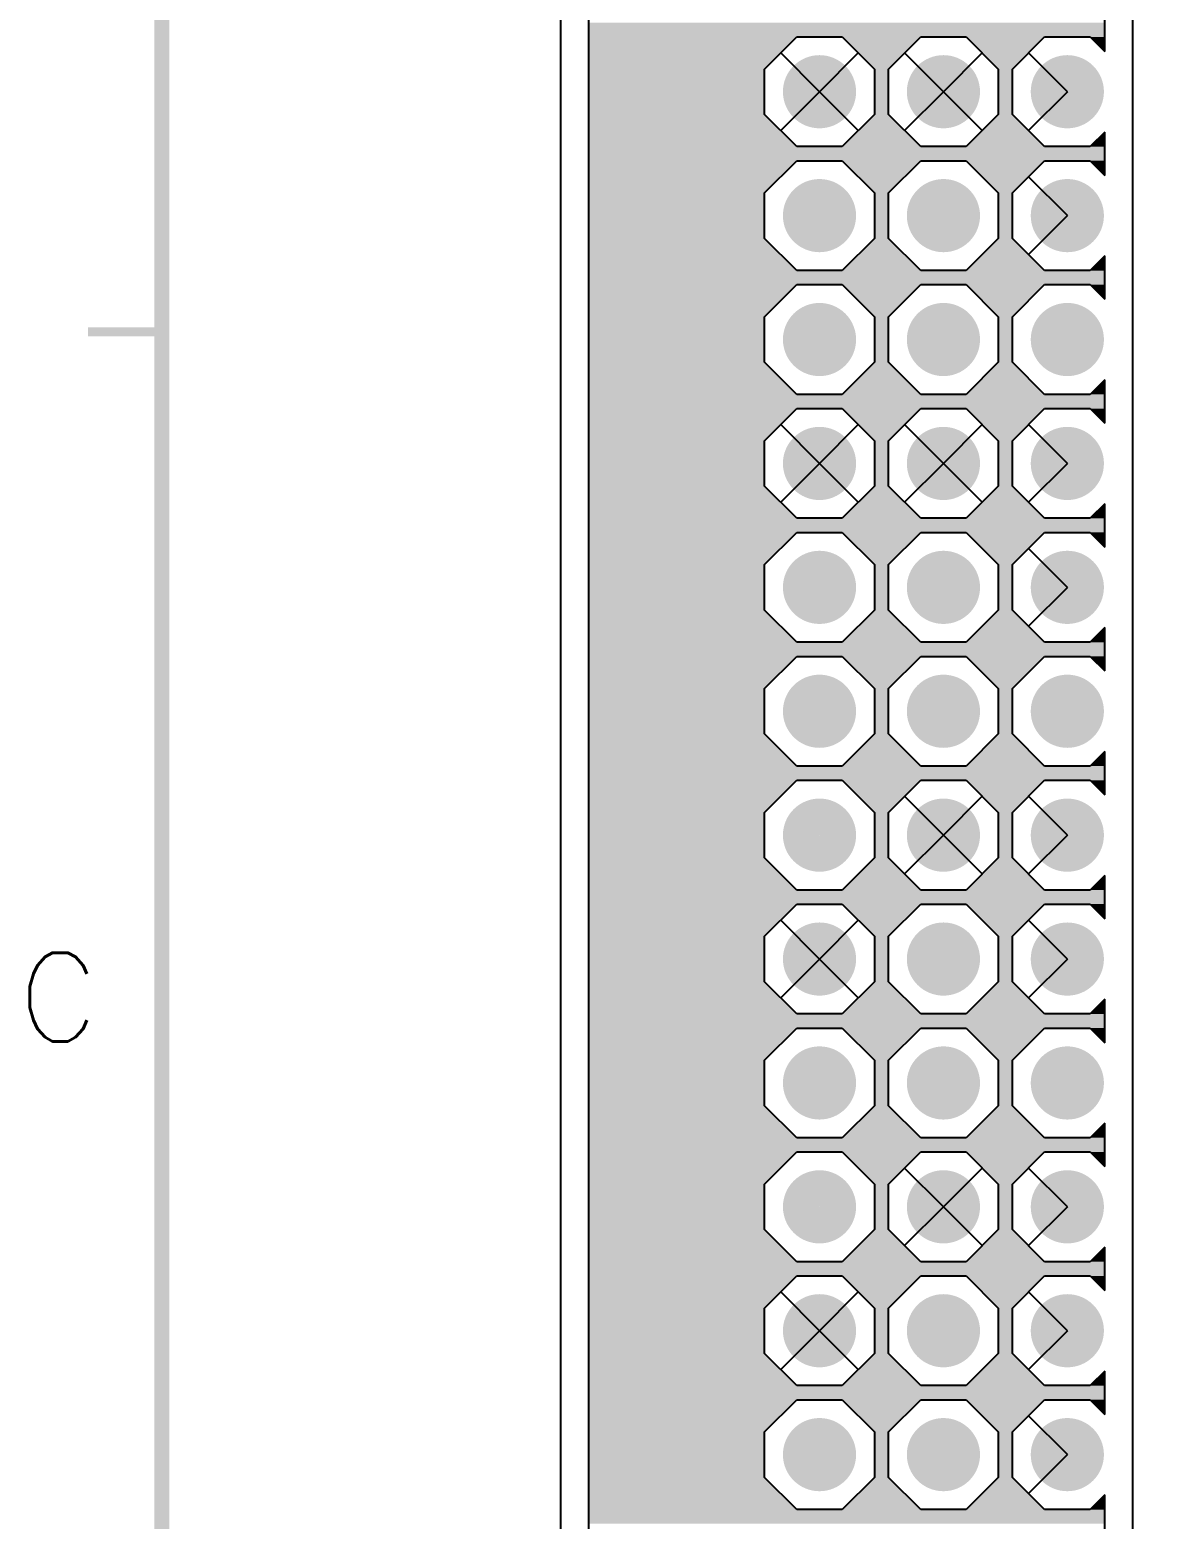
# Model space of a CAD drawing. Extents: x 295 to 953, y 10 to 290.
# Drawn here: x 487.5 to 525.3, y 154.8 to 205.2 of the extents above; entities that cross this region are included whole.
import ezdxf
from ezdxf.enums import TextEntityAlignment as Align

# ---------------------------------------------------------------- set-up
doc = ezdxf.new("R2010")
doc.units = 0
doc.header["$LTSCALE"] = 5
doc.header["$MEASUREMENT"] = 0
doc.layers.get('0').update_dxf_attribs({"linetype": 'CONTINUOUS', "lineweight": 25})
for name, color, linetype in [('L4-BOTTOM_GBR', 6, 'CONTINUOUS'), ('문자', 4, 'CONTINUOUS'), ('테두리', 3, 'CONTINUOUS')]:
    doc.layers.add(name, color=color, linetype=linetype)
doc.styles.get("Standard").update_dxf_attribs({"font": 'simplex.shx'})

# ---------------------------------------------------------------- blocks, each defined once
blk = doc.blocks.new('C')
at = {"layer": '테두리'}
for points, const_width in [([(15, 285), (15, 15), (405, 15), (405, 285), (15, 285)], 0.5), ([(12.5, 195), (15, 195)], 0.3)]:
    blk.add_lwpolyline(points, dxfattribs=dict(at, const_width=const_width))
at = {"layer": '문자'}
blk.add_text('C', height=3, dxfattribs=at).set_placement((11.5, 172.5), align=Align.MIDDLE)

msp = doc.modelspace()

# ---------------------------------------------------------------- linework, layer by layer
at = {"color": 7, "const_width": 1.238}
for points in [[(514.841, 203.124, -1), (513.604, 203.124, -1)], [(519.032, 203.124, -1), (517.795, 203.124, -1)], [(523.223, 203.124, -1), (521.986, 203.124, -1)], [(514.841, 198.933, -1), (513.604, 198.933, -1)], [(519.032, 198.933, -1), (517.795, 198.933, -1)], [(523.223, 198.933, -1), (521.986, 198.933, -1)], [(514.841, 194.742, -1), (513.604, 194.742, -1)], [(519.032, 194.742, -1), (517.795, 194.742, -1)], [(523.223, 194.742, -1), (521.986, 194.742, -1)], [(514.841, 190.55, -1), (513.604, 190.55, -1)], [(519.032, 190.55, -1), (517.795, 190.55, -1)], [(523.223, 190.55, -1), (521.986, 190.55, -1)], [(514.841, 186.359, -1), (513.604, 186.359, -1)], [(519.032, 186.359, -1), (517.795, 186.359, -1)], [(523.223, 186.359, -1), (521.986, 186.359, -1)], [(514.841, 182.168, -1), (513.604, 182.168, -1)], [(519.032, 182.168, -1), (517.795, 182.168, -1)], [(523.223, 182.168, -1), (521.986, 182.168, -1)], [(514.841, 177.977, -1), (513.604, 177.977, -1)], [(519.032, 177.977, -1), (517.795, 177.977, -1)], [(523.223, 177.977, -1), (521.986, 177.977, -1)], [(514.841, 173.786, -1), (513.604, 173.786, -1)], [(519.032, 173.786, -1), (517.795, 173.786, -1)], [(523.223, 173.786, -1), (521.986, 173.786, -1)], [(514.841, 169.595, -1), (513.604, 169.595, -1)], [(519.032, 169.595, -1), (517.795, 169.595, -1)], [(523.223, 169.595, -1), (521.986, 169.595, -1)], [(514.841, 165.405, -1), (513.604, 165.405, -1)], [(519.032, 165.405, -1), (517.795, 165.405, -1)], [(523.223, 165.405, -1), (521.986, 165.405, -1)], [(514.841, 161.214, -1), (513.604, 161.214, -1)], [(519.032, 161.214, -1), (517.795, 161.214, -1)], [(523.223, 161.214, -1), (521.986, 161.214, -1)], [(514.841, 157.023, -1), (513.604, 157.023, -1)], [(519.032, 157.023, -1), (517.795, 157.023, -1)], [(523.223, 157.023, -1), (521.986, 157.023, -1)]]:
    msp.add_lwpolyline(points, format="xyb", close=True, dxfattribs=at)
at = {"layer": 'L4-BOTTOM_GBR', "color": 7}
for p, q in [((505.478, 88.3), (505.478, 246.7)), ((505.478, 88.3), (505.478, 246.7)), ((506.426, 100.726), (506.426, 234.274)), ((524.816, 152.832), (524.816, 229.589)), ((523.867, 204.486), (523.867, 205.952)), ((512.366, 203.892), (513.454, 204.98)), ((513.454, 204.98), (514.991, 204.98)), ((514.991, 204.98), (516.079, 203.892)), ((516.557, 203.892), (517.645, 204.98)), ((517.645, 204.98), (519.182, 204.98)), ((519.182, 204.98), (520.27, 203.892)), ((520.748, 203.892), (521.836, 204.98)), ((521.836, 204.98), (523.373, 204.98)), ((523.373, 204.98), (523.867, 204.486)), ((514.223, 203.124), (512.909, 204.437)), ((514.223, 203.124), (515.534, 204.437)), ((518.414, 203.124), (517.1, 204.437)), ((518.414, 203.124), (519.725, 204.437)), ((522.605, 203.124), (521.291, 204.437)), ((512.366, 202.355), (512.366, 203.892)), ((516.079, 203.892), (516.079, 202.355)), ((516.557, 202.355), (516.557, 203.892)), ((520.27, 203.892), (520.27, 202.355)), ((520.748, 202.355), (520.748, 203.892)), ((514.223, 203.124), (512.909, 201.812)), ((514.223, 203.124), (515.534, 201.812)), ((518.414, 203.124), (517.1, 201.812)), ((518.414, 203.124), (519.725, 201.812)), ((522.605, 203.124), (521.291, 201.812)), ((513.454, 201.267), (512.366, 202.355)), ((516.079, 202.355), (514.991, 201.267)), ((517.645, 201.267), (516.557, 202.355)), ((520.27, 202.355), (519.182, 201.267)), ((521.836, 201.267), (520.748, 202.355)), ((523.867, 201.761), (523.373, 201.267)), ((523.867, 200.295), (523.867, 201.761)), ((514.991, 201.267), (513.454, 201.267)), ((519.182, 201.267), (517.645, 201.267)), ((523.373, 201.267), (521.836, 201.267)), ((512.366, 199.701), (513.454, 200.789)), ((513.454, 200.789), (514.991, 200.789)), ((514.991, 200.789), (516.079, 199.701)), ((516.557, 199.701), (517.645, 200.789)), ((517.645, 200.789), (519.182, 200.789)), ((519.182, 200.789), (520.27, 199.701)), ((520.748, 199.701), (521.836, 200.789)), ((521.836, 200.789), (523.373, 200.789)), ((523.373, 200.789), (523.867, 200.295)), ((522.605, 198.933), (521.291, 200.246)), ((512.366, 198.164), (512.366, 199.701)), ((516.079, 199.701), (516.079, 198.164)), ((516.557, 198.164), (516.557, 199.701)), ((520.27, 199.701), (520.27, 198.164)), ((520.748, 198.164), (520.748, 199.701)), ((522.605, 198.933), (521.291, 197.621)), ((513.454, 197.076), (512.366, 198.164)), ((516.079, 198.164), (514.991, 197.076)), ((517.645, 197.076), (516.557, 198.164)), ((520.27, 198.164), (519.182, 197.076)), ((521.836, 197.076), (520.748, 198.164)), ((523.867, 197.57), (523.373, 197.076)), ((523.867, 196.104), (523.867, 197.57)), ((514.991, 197.076), (513.454, 197.076)), ((519.182, 197.076), (517.645, 197.076)), ((523.373, 197.076), (521.836, 197.076)), ((512.366, 195.51), (513.454, 196.598)), ((513.454, 196.598), (514.991, 196.598)), ((514.991, 196.598), (516.079, 195.51)), ((516.557, 195.51), (517.645, 196.598)), ((517.645, 196.598), (519.182, 196.598)), ((519.182, 196.598), (520.27, 195.51)), ((520.748, 195.51), (521.836, 196.598)), ((521.836, 196.598), (523.373, 196.598)), ((523.373, 196.598), (523.867, 196.104)), ((512.366, 193.973), (512.366, 195.51)), ((516.079, 195.51), (516.079, 193.973)), ((516.557, 193.973), (516.557, 195.51)), ((520.27, 195.51), (520.27, 193.973)), ((520.748, 193.973), (520.748, 195.51)), ((513.454, 192.885), (512.366, 193.973)), ((516.079, 193.973), (514.991, 192.885)), ((517.645, 192.885), (516.557, 193.973)), ((520.27, 193.973), (519.182, 192.885)), ((521.836, 192.885), (520.748, 193.973)), ((523.867, 193.379), (523.373, 192.885)), ((523.867, 191.913), (523.867, 193.379)), ((514.991, 192.885), (513.454, 192.885)), ((519.182, 192.885), (517.645, 192.885)), ((523.373, 192.885), (521.836, 192.885)), ((512.366, 191.319), (513.454, 192.407)), ((513.454, 192.407), (514.991, 192.407)), ((514.991, 192.407), (516.079, 191.319)), ((516.557, 191.319), (517.645, 192.407)), ((517.645, 192.407), (519.182, 192.407)), ((519.182, 192.407), (520.27, 191.319)), ((520.748, 191.319), (521.836, 192.407)), ((521.836, 192.407), (523.373, 192.407)), ((523.373, 192.407), (523.867, 191.913)), ((514.223, 190.55), (512.909, 191.864)), ((514.223, 190.55), (515.534, 191.864)), ((518.414, 190.55), (517.1, 191.864)), ((518.414, 190.55), (519.725, 191.864)), ((522.605, 190.55), (521.291, 191.864)), ((512.366, 189.782), (512.366, 191.319)), ((516.079, 191.319), (516.079, 189.782)), ((516.557, 189.782), (516.557, 191.319)), ((520.27, 191.319), (520.27, 189.782)), ((520.748, 189.782), (520.748, 191.319)), ((514.223, 190.55), (512.909, 189.239)), ((514.223, 190.55), (515.534, 189.239)), ((518.414, 190.55), (517.1, 189.239)), ((518.414, 190.55), (519.725, 189.239)), ((522.605, 190.55), (521.291, 189.239)), ((513.454, 188.694), (512.366, 189.782)), ((516.079, 189.782), (514.991, 188.694)), ((517.645, 188.694), (516.557, 189.782)), ((520.27, 189.782), (519.182, 188.694)), ((521.836, 188.694), (520.748, 189.782)), ((523.867, 189.188), (523.373, 188.694)), ((523.867, 187.722), (523.867, 189.188)), ((514.991, 188.694), (513.454, 188.694)), ((519.182, 188.694), (517.645, 188.694)), ((523.373, 188.694), (521.836, 188.694)), ((512.366, 187.128), (513.454, 188.216)), ((513.454, 188.216), (514.991, 188.216)), ((514.991, 188.216), (516.079, 187.128)), ((516.557, 187.128), (517.645, 188.216)), ((517.645, 188.216), (519.182, 188.216)), ((519.182, 188.216), (520.27, 187.128)), ((520.748, 187.128), (521.836, 188.216)), ((521.836, 188.216), (523.373, 188.216)), ((523.373, 188.216), (523.867, 187.722)), ((522.605, 186.359), (521.291, 187.673)), ((512.366, 185.591), (512.366, 187.128)), ((516.079, 187.128), (516.079, 185.591)), ((516.557, 185.591), (516.557, 187.128)), ((520.27, 187.128), (520.27, 185.591)), ((520.748, 185.591), (520.748, 187.128)), ((522.605, 186.359), (521.291, 185.048)), ((513.454, 184.503), (512.366, 185.591)), ((516.079, 185.591), (514.991, 184.503)), ((517.645, 184.503), (516.557, 185.591)), ((520.27, 185.591), (519.182, 184.503)), ((521.836, 184.503), (520.748, 185.591)), ((523.867, 184.997), (523.373, 184.503)), ((523.867, 183.531), (523.867, 184.997)), ((514.991, 184.503), (513.454, 184.503)), ((519.182, 184.503), (517.645, 184.503)), ((523.373, 184.503), (521.836, 184.503)), ((512.366, 182.937), (513.454, 184.025)), ((513.454, 184.025), (514.991, 184.025)), ((514.991, 184.025), (516.079, 182.937)), ((516.557, 182.937), (517.645, 184.025)), ((517.645, 184.025), (519.182, 184.025)), ((519.182, 184.025), (520.27, 182.937)), ((520.748, 182.937), (521.836, 184.025)), ((521.836, 184.025), (523.373, 184.025)), ((523.373, 184.025), (523.867, 183.531)), ((512.366, 181.4), (512.366, 182.937)), ((516.079, 182.937), (516.079, 181.4)), ((516.557, 181.4), (516.557, 182.937)), ((520.27, 182.937), (520.27, 181.4)), ((520.748, 181.4), (520.748, 182.937)), ((513.454, 180.312), (512.366, 181.4)), ((516.079, 181.4), (514.991, 180.312)), ((517.645, 180.312), (516.557, 181.4)), ((520.27, 181.4), (519.182, 180.312)), ((521.836, 180.312), (520.748, 181.4)), ((523.867, 180.806), (523.373, 180.312)), ((523.867, 179.34), (523.867, 180.806)), ((514.991, 180.312), (513.454, 180.312)), ((519.182, 180.312), (517.645, 180.312)), ((523.373, 180.312), (521.836, 180.312)), ((512.366, 178.746), (513.454, 179.834)), ((513.454, 179.834), (514.991, 179.834)), ((514.991, 179.834), (516.079, 178.746)), ((516.557, 178.746), (517.645, 179.834)), ((517.645, 179.834), (519.182, 179.834)), ((519.182, 179.834), (520.27, 178.746)), ((520.748, 178.746), (521.836, 179.834)), ((521.836, 179.834), (523.373, 179.834)), ((523.373, 179.834), (523.867, 179.34)), ((518.414, 177.977), (517.1, 179.291)), ((518.414, 177.977), (519.725, 179.291)), ((522.605, 177.977), (521.291, 179.291)), ((512.366, 177.209), (512.366, 178.746)), ((516.079, 178.746), (516.079, 177.209)), ((516.557, 177.209), (516.557, 178.746)), ((520.27, 178.746), (520.27, 177.209)), ((520.748, 177.209), (520.748, 178.746)), ((518.414, 177.977), (517.1, 176.666)), ((518.414, 177.977), (519.725, 176.666)), ((522.605, 177.977), (521.291, 176.666)), ((513.454, 176.121), (512.366, 177.209)), ((516.079, 177.209), (514.991, 176.121)), ((517.645, 176.121), (516.557, 177.209)), ((520.27, 177.209), (519.182, 176.121)), ((521.836, 176.121), (520.748, 177.209)), ((523.867, 176.615), (523.373, 176.121)), ((523.867, 175.149), (523.867, 176.615)), ((514.991, 176.121), (513.454, 176.121)), ((519.182, 176.121), (517.645, 176.121)), ((523.373, 176.121), (521.836, 176.121)), ((512.366, 174.555), (513.454, 175.643)), ((513.454, 175.643), (514.991, 175.643)), ((514.991, 175.643), (516.079, 174.555)), ((516.557, 174.555), (517.645, 175.643)), ((517.645, 175.643), (519.182, 175.643)), ((519.182, 175.643), (520.27, 174.555)), ((520.748, 174.555), (521.836, 175.643)), ((521.836, 175.643), (523.373, 175.643)), ((523.373, 175.643), (523.867, 175.149)), ((514.223, 173.786), (512.909, 175.1)), ((514.223, 173.786), (515.534, 175.1)), ((522.605, 173.786), (521.291, 175.1)), ((512.366, 173.018), (512.366, 174.555)), ((516.079, 174.555), (516.079, 173.018)), ((516.557, 173.018), (516.557, 174.555)), ((520.27, 174.555), (520.27, 173.018)), ((520.748, 173.018), (520.748, 174.555)), ((514.223, 173.786), (512.909, 172.475)), ((514.223, 173.786), (515.534, 172.475)), ((522.605, 173.786), (521.291, 172.475)), ((513.454, 171.93), (512.366, 173.018)), ((516.079, 173.018), (514.991, 171.93)), ((517.645, 171.93), (516.557, 173.018)), ((520.27, 173.018), (519.182, 171.93)), ((521.836, 171.93), (520.748, 173.018)), ((523.867, 172.424), (523.373, 171.93)), ((523.867, 170.958), (523.867, 172.424)), ((514.991, 171.93), (513.454, 171.93)), ((519.182, 171.93), (517.645, 171.93)), ((523.373, 171.93), (521.836, 171.93)), ((512.366, 170.364), (513.454, 171.452)), ((513.454, 171.452), (514.991, 171.452)), ((514.991, 171.452), (516.079, 170.364)), ((516.557, 170.364), (517.645, 171.452)), ((517.645, 171.452), (519.182, 171.452)), ((519.182, 171.452), (520.27, 170.364)), ((520.748, 170.364), (521.836, 171.452)), ((521.836, 171.452), (523.373, 171.452)), ((523.373, 171.452), (523.867, 170.958)), ((512.366, 168.827), (512.366, 170.364)), ((516.079, 170.364), (516.079, 168.827)), ((516.557, 168.827), (516.557, 170.364)), ((520.27, 170.364), (520.27, 168.827)), ((520.748, 168.827), (520.748, 170.364)), ((513.454, 167.739), (512.366, 168.827)), ((516.079, 168.827), (514.991, 167.739)), ((517.645, 167.739), (516.557, 168.827)), ((520.27, 168.827), (519.182, 167.739)), ((521.836, 167.739), (520.748, 168.827)), ((523.867, 168.233), (523.373, 167.739)), ((523.867, 166.767), (523.867, 168.233)), ((514.991, 167.739), (513.454, 167.739)), ((519.182, 167.739), (517.645, 167.739)), ((523.373, 167.739), (521.836, 167.739)), ((512.366, 166.173), (513.454, 167.261)), ((513.454, 167.261), (514.991, 167.261)), ((514.991, 167.261), (516.079, 166.173)), ((516.557, 166.173), (517.645, 167.261)), ((517.645, 167.261), (519.182, 167.261)), ((519.182, 167.261), (520.27, 166.173)), ((520.748, 166.173), (521.836, 167.261)), ((521.836, 167.261), (523.373, 167.261)), ((523.373, 167.261), (523.867, 166.767)), ((518.414, 165.405), (517.1, 166.718)), ((518.414, 165.405), (519.725, 166.718)), ((522.605, 165.405), (521.291, 166.718)), ((512.366, 164.636), (512.366, 166.173)), ((516.079, 166.173), (516.079, 164.636)), ((516.557, 164.636), (516.557, 166.173)), ((520.27, 166.173), (520.27, 164.636)), ((520.748, 164.636), (520.748, 166.173)), ((518.414, 165.405), (517.1, 164.093)), ((518.414, 165.405), (519.725, 164.093)), ((522.605, 165.405), (521.291, 164.093)), ((513.454, 163.548), (512.366, 164.636)), ((516.079, 164.636), (514.991, 163.548)), ((517.645, 163.548), (516.557, 164.636)), ((520.27, 164.636), (519.182, 163.548)), ((521.836, 163.548), (520.748, 164.636)), ((523.867, 164.042), (523.373, 163.548)), ((523.867, 162.576), (523.867, 164.042)), ((514.991, 163.548), (513.454, 163.548)), ((519.182, 163.548), (517.645, 163.548)), ((523.373, 163.548), (521.836, 163.548)), ((512.366, 161.982), (513.454, 163.07)), ((513.454, 163.07), (514.991, 163.07)), ((514.991, 163.07), (516.079, 161.982)), ((516.557, 161.982), (517.645, 163.07)), ((517.645, 163.07), (519.182, 163.07)), ((519.182, 163.07), (520.27, 161.982)), ((520.748, 161.982), (521.836, 163.07)), ((521.836, 163.07), (523.373, 163.07)), ((523.373, 163.07), (523.867, 162.576)), ((514.223, 161.214), (512.909, 162.527)), ((514.223, 161.214), (515.534, 162.527)), ((522.605, 161.214), (521.291, 162.527)), ((512.366, 160.445), (512.366, 161.982)), ((516.079, 161.982), (516.079, 160.445)), ((516.557, 160.445), (516.557, 161.982)), ((520.27, 161.982), (520.27, 160.445)), ((520.748, 160.445), (520.748, 161.982)), ((514.223, 161.214), (512.909, 159.902)), ((514.223, 161.214), (515.534, 159.902)), ((522.605, 161.214), (521.291, 159.902)), ((513.454, 159.357), (512.366, 160.445)), ((516.079, 160.445), (514.991, 159.357)), ((517.645, 159.357), (516.557, 160.445)), ((520.27, 160.445), (519.182, 159.357)), ((521.836, 159.357), (520.748, 160.445)), ((523.867, 159.851), (523.373, 159.357)), ((523.867, 158.385), (523.867, 159.851)), ((514.991, 159.357), (513.454, 159.357)), ((519.182, 159.357), (517.645, 159.357)), ((523.373, 159.357), (521.836, 159.357)), ((512.366, 157.791), (513.454, 158.879)), ((513.454, 158.879), (514.991, 158.879)), ((514.991, 158.879), (516.079, 157.791)), ((516.557, 157.791), (517.645, 158.879)), ((517.645, 158.879), (519.182, 158.879)), ((519.182, 158.879), (520.27, 157.791)), ((520.748, 157.791), (521.836, 158.879)), ((521.836, 158.879), (523.373, 158.879)), ((523.373, 158.879), (523.867, 158.385)), ((522.605, 157.023), (521.291, 158.336)), ((512.366, 156.254), (512.366, 157.791)), ((516.079, 157.791), (516.079, 156.254)), ((516.557, 156.254), (516.557, 157.791)), ((520.27, 157.791), (520.27, 156.254)), ((520.748, 156.254), (520.748, 157.791)), ((522.605, 157.023), (521.291, 155.711)), ((513.454, 155.166), (512.366, 156.254)), ((516.079, 156.254), (514.991, 155.166)), ((517.645, 155.166), (516.557, 156.254)), ((520.27, 156.254), (519.182, 155.166)), ((521.836, 155.166), (520.748, 156.254)), ((523.867, 155.66), (523.373, 155.166)), ((523.867, 154.194), (523.867, 155.66)), ((514.991, 155.166), (513.454, 155.166)), ((519.182, 155.166), (517.645, 155.166)), ((523.373, 155.166), (521.836, 155.166))]:
    msp.add_line(p, q, dxfattribs=at)
for points in [[(523.867, 204.98), (523.867, 205.458), (506.426, 204.98), (506.426, 205.458)], [(512.366, 203.892), (513.454, 204.98), (506.426, 203.892), (506.426, 204.98)], [(517.645, 204.98), (517.645, 204.98), (514.991, 204.98), (513.454, 204.98)], [(516.557, 203.892), (517.645, 204.98), (516.079, 203.892), (514.991, 204.98)], [(521.836, 204.98), (521.836, 204.98), (519.182, 204.98), (517.645, 204.98)], [(520.748, 203.892), (521.836, 204.98), (520.27, 203.892), (519.182, 204.98)], [(523.867, 204.98), (523.867, 204.98), (523.373, 204.98), (521.836, 204.98)], [(523.867, 204.486), (523.867, 204.98), (523.867, 204.486), (523.373, 204.98)], [(512.366, 202.355), (512.366, 203.892), (506.426, 202.355), (506.426, 203.892)], [(516.557, 202.355), (516.557, 203.892), (516.079, 202.355), (516.079, 203.892)], [(520.748, 202.355), (520.748, 203.892), (520.27, 202.355), (520.27, 203.892)], [(513.454, 201.267), (512.366, 202.355), (506.426, 201.267), (506.426, 202.355)], [(517.645, 201.267), (516.557, 202.355), (514.991, 201.267), (516.079, 202.355)], [(521.836, 201.267), (520.748, 202.355), (519.182, 201.267), (520.27, 202.355)], [(523.867, 201.267), (523.867, 201.761), (523.373, 201.267), (523.867, 201.761)], [(523.867, 200.789), (523.867, 201.267), (506.426, 200.789), (506.426, 201.267)], [(517.645, 201.267), (517.645, 201.267), (513.454, 201.267), (514.991, 201.267)], [(523.867, 201.267), (523.867, 201.267), (517.645, 201.267), (519.182, 201.267)], [(512.366, 199.701), (513.454, 200.789), (506.426, 199.701), (506.426, 200.789)], [(517.645, 200.789), (517.645, 200.789), (514.991, 200.789), (513.454, 200.789)], [(516.557, 199.701), (517.645, 200.789), (516.079, 199.701), (514.991, 200.789)], [(521.836, 200.789), (521.836, 200.789), (519.182, 200.789), (517.645, 200.789)], [(520.748, 199.701), (521.836, 200.789), (520.27, 199.701), (519.182, 200.789)], [(523.867, 200.789), (523.867, 200.789), (523.373, 200.789), (521.836, 200.789)], [(523.867, 200.295), (523.867, 200.789), (523.867, 200.295), (523.373, 200.789)], [(512.366, 198.164), (512.366, 199.701), (506.426, 198.164), (506.426, 199.701)], [(516.557, 198.164), (516.557, 199.701), (516.079, 198.164), (516.079, 199.701)], [(520.748, 198.164), (520.748, 199.701), (520.27, 198.164), (520.27, 199.701)], [(513.454, 197.076), (512.366, 198.164), (506.426, 197.076), (506.426, 198.164)], [(517.645, 197.076), (516.557, 198.164), (514.991, 197.076), (516.079, 198.164)], [(521.836, 197.076), (520.748, 198.164), (519.182, 197.076), (520.27, 198.164)], [(523.867, 197.076), (523.867, 197.57), (523.373, 197.076), (523.867, 197.57)], [(523.867, 196.598), (523.867, 197.076), (506.426, 196.598), (506.426, 197.076)], [(517.645, 197.076), (517.645, 197.076), (513.454, 197.076), (514.991, 197.076)], [(523.867, 197.076), (523.867, 197.076), (517.645, 197.076), (519.182, 197.076)], [(512.366, 195.51), (513.454, 196.598), (506.426, 195.51), (506.426, 196.598)], [(517.645, 196.598), (517.645, 196.598), (514.991, 196.598), (513.454, 196.598)], [(516.557, 195.51), (517.645, 196.598), (516.079, 195.51), (514.991, 196.598)], [(521.836, 196.598), (521.836, 196.598), (519.182, 196.598), (517.645, 196.598)], [(520.748, 195.51), (521.836, 196.598), (520.27, 195.51), (519.182, 196.598)], [(523.867, 196.598), (523.867, 196.598), (523.373, 196.598), (521.836, 196.598)], [(523.867, 196.104), (523.867, 196.598), (523.867, 196.104), (523.373, 196.598)], [(512.366, 193.973), (512.366, 195.51), (506.426, 193.973), (506.426, 195.51)], [(516.557, 193.973), (516.557, 195.51), (516.079, 193.973), (516.079, 195.51)], [(520.748, 193.973), (520.748, 195.51), (520.27, 193.973), (520.27, 195.51)], [(513.454, 192.885), (512.366, 193.973), (506.426, 192.885), (506.426, 193.973)], [(517.645, 192.885), (516.557, 193.973), (514.991, 192.885), (516.079, 193.973)], [(521.836, 192.885), (520.748, 193.973), (519.182, 192.885), (520.27, 193.973)], [(523.867, 192.885), (523.867, 193.379), (523.373, 192.885), (523.867, 193.379)], [(523.867, 192.407), (523.867, 192.885), (506.426, 192.407), (506.426, 192.885)], [(517.645, 192.885), (517.645, 192.885), (513.454, 192.885), (514.991, 192.885)], [(523.867, 192.885), (523.867, 192.885), (517.645, 192.885), (519.182, 192.885)], [(512.366, 191.319), (513.454, 192.407), (506.426, 191.319), (506.426, 192.407)], [(517.645, 192.407), (517.645, 192.407), (514.991, 192.407), (513.454, 192.407)], [(516.557, 191.319), (517.645, 192.407), (516.079, 191.319), (514.991, 192.407)], [(521.836, 192.407), (521.836, 192.407), (519.182, 192.407), (517.645, 192.407)], [(520.748, 191.319), (521.836, 192.407), (520.27, 191.319), (519.182, 192.407)], [(523.867, 192.407), (523.867, 192.407), (523.373, 192.407), (521.836, 192.407)], [(523.867, 191.913), (523.867, 192.407), (523.867, 191.913), (523.373, 192.407)], [(512.366, 189.782), (512.366, 191.319), (506.426, 189.782), (506.426, 191.319)], [(516.557, 189.782), (516.557, 191.319), (516.079, 189.782), (516.079, 191.319)], [(520.748, 189.782), (520.748, 191.319), (520.27, 189.782), (520.27, 191.319)], [(513.454, 188.694), (512.366, 189.782), (506.426, 188.694), (506.426, 189.782)], [(517.645, 188.694), (516.557, 189.782), (514.991, 188.694), (516.079, 189.782)], [(521.836, 188.694), (520.748, 189.782), (519.182, 188.694), (520.27, 189.782)], [(523.867, 188.694), (523.867, 189.188), (523.373, 188.694), (523.867, 189.188)], [(523.867, 188.216), (523.867, 188.694), (506.426, 188.216), (506.426, 188.694)], [(517.645, 188.694), (517.645, 188.694), (513.454, 188.694), (514.991, 188.694)], [(523.867, 188.694), (523.867, 188.694), (517.645, 188.694), (519.182, 188.694)], [(512.366, 187.128), (513.454, 188.216), (506.426, 187.128), (506.426, 188.216)], [(517.645, 188.216), (517.645, 188.216), (514.991, 188.216), (513.454, 188.216)], [(516.557, 187.128), (517.645, 188.216), (516.079, 187.128), (514.991, 188.216)], [(521.836, 188.216), (521.836, 188.216), (519.182, 188.216), (517.645, 188.216)], [(520.748, 187.128), (521.836, 188.216), (520.27, 187.128), (519.182, 188.216)], [(523.867, 188.216), (523.867, 188.216), (523.373, 188.216), (521.836, 188.216)], [(523.867, 187.722), (523.867, 188.216), (523.867, 187.722), (523.373, 188.216)], [(512.366, 185.591), (512.366, 187.128), (506.426, 185.591), (506.426, 187.128)], [(516.557, 185.591), (516.557, 187.128), (516.079, 185.591), (516.079, 187.128)], [(520.748, 185.591), (520.748, 187.128), (520.27, 185.591), (520.27, 187.128)], [(513.454, 184.503), (512.366, 185.591), (506.426, 184.503), (506.426, 185.591)], [(517.645, 184.503), (516.557, 185.591), (514.991, 184.503), (516.079, 185.591)], [(521.836, 184.503), (520.748, 185.591), (519.182, 184.503), (520.27, 185.591)], [(523.867, 184.503), (523.867, 184.997), (523.373, 184.503), (523.867, 184.997)], [(523.867, 184.025), (523.867, 184.503), (506.426, 184.025), (506.426, 184.503)], [(517.645, 184.503), (517.645, 184.503), (513.454, 184.503), (514.991, 184.503)], [(523.867, 184.503), (523.867, 184.503), (517.645, 184.503), (519.182, 184.503)], [(512.366, 182.937), (513.454, 184.025), (506.426, 182.937), (506.426, 184.025)], [(517.645, 184.025), (517.645, 184.025), (514.991, 184.025), (513.454, 184.025)], [(516.557, 182.937), (517.645, 184.025), (516.079, 182.937), (514.991, 184.025)], [(521.836, 184.025), (521.836, 184.025), (519.182, 184.025), (517.645, 184.025)], [(520.748, 182.937), (521.836, 184.025), (520.27, 182.937), (519.182, 184.025)], [(523.867, 184.025), (523.867, 184.025), (523.373, 184.025), (521.836, 184.025)], [(523.867, 183.531), (523.867, 184.025), (523.867, 183.531), (523.373, 184.025)], [(512.366, 181.4), (512.366, 182.937), (506.426, 181.4), (506.426, 182.937)], [(516.557, 181.4), (516.557, 182.937), (516.079, 181.4), (516.079, 182.937)], [(520.748, 181.4), (520.748, 182.937), (520.27, 181.4), (520.27, 182.937)], [(513.454, 180.312), (512.366, 181.4), (506.426, 180.312), (506.426, 181.4)], [(517.645, 180.312), (516.557, 181.4), (514.991, 180.312), (516.079, 181.4)], [(521.836, 180.312), (520.748, 181.4), (519.182, 180.312), (520.27, 181.4)], [(523.867, 180.312), (523.867, 180.806), (523.373, 180.312), (523.867, 180.806)], [(523.867, 179.834), (523.867, 180.312), (506.426, 179.834), (506.426, 180.312)], [(517.645, 180.312), (517.645, 180.312), (513.454, 180.312), (514.991, 180.312)], [(523.867, 180.312), (523.867, 180.312), (517.645, 180.312), (519.182, 180.312)], [(512.366, 178.746), (513.454, 179.834), (506.426, 178.746), (506.426, 179.834)], [(517.645, 179.834), (517.645, 179.834), (514.991, 179.834), (513.454, 179.834)], [(516.557, 178.746), (517.645, 179.834), (516.079, 178.746), (514.991, 179.834)], [(521.836, 179.834), (521.836, 179.834), (519.182, 179.834), (517.645, 179.834)], [(520.748, 178.746), (521.836, 179.834), (520.27, 178.746), (519.182, 179.834)], [(523.867, 179.834), (523.867, 179.834), (523.373, 179.834), (521.836, 179.834)], [(523.867, 179.34), (523.867, 179.834), (523.867, 179.34), (523.373, 179.834)], [(512.366, 177.209), (512.366, 178.746), (506.426, 177.209), (506.426, 178.746)], [(516.557, 177.209), (516.557, 178.746), (516.079, 177.209), (516.079, 178.746)], [(520.748, 177.209), (520.748, 178.746), (520.27, 177.209), (520.27, 178.746)], [(513.454, 176.121), (512.366, 177.209), (506.426, 176.121), (506.426, 177.209)], [(517.645, 176.121), (516.557, 177.209), (514.991, 176.121), (516.079, 177.209)], [(521.836, 176.121), (520.748, 177.209), (519.182, 176.121), (520.27, 177.209)], [(523.867, 176.121), (523.867, 176.615), (523.373, 176.121), (523.867, 176.615)], [(523.867, 175.643), (523.867, 176.121), (506.426, 175.643), (506.426, 176.121)], [(517.645, 176.121), (517.645, 176.121), (513.454, 176.121), (514.991, 176.121)], [(523.867, 176.121), (523.867, 176.121), (517.645, 176.121), (519.182, 176.121)], [(512.366, 174.555), (513.454, 175.643), (506.426, 174.555), (506.426, 175.643)], [(517.645, 175.643), (517.645, 175.643), (514.991, 175.643), (513.454, 175.643)], [(516.557, 174.555), (517.645, 175.643), (516.079, 174.555), (514.991, 175.643)], [(521.836, 175.643), (521.836, 175.643), (519.182, 175.643), (517.645, 175.643)], [(520.748, 174.555), (521.836, 175.643), (520.27, 174.555), (519.182, 175.643)], [(523.867, 175.643), (523.867, 175.643), (523.373, 175.643), (521.836, 175.643)], [(523.867, 175.149), (523.867, 175.643), (523.867, 175.149), (523.373, 175.643)], [(512.366, 173.018), (512.366, 174.555), (506.426, 173.018), (506.426, 174.555)], [(516.557, 173.018), (516.557, 174.555), (516.079, 173.018), (516.079, 174.555)], [(520.748, 173.018), (520.748, 174.555), (520.27, 173.018), (520.27, 174.555)], [(513.454, 171.93), (512.366, 173.018), (506.426, 171.93), (506.426, 173.018)], [(517.645, 171.93), (516.557, 173.018), (514.991, 171.93), (516.079, 173.018)], [(521.836, 171.93), (520.748, 173.018), (519.182, 171.93), (520.27, 173.018)], [(523.867, 171.93), (523.867, 172.424), (523.373, 171.93), (523.867, 172.424)], [(523.867, 171.452), (523.867, 171.93), (506.426, 171.452), (506.426, 171.93)], [(517.645, 171.93), (517.645, 171.93), (513.454, 171.93), (514.991, 171.93)], [(523.867, 171.93), (523.867, 171.93), (517.645, 171.93), (519.182, 171.93)], [(512.366, 170.364), (513.454, 171.452), (506.426, 170.364), (506.426, 171.452)], [(517.645, 171.452), (517.645, 171.452), (514.991, 171.452), (513.454, 171.452)], [(516.557, 170.364), (517.645, 171.452), (516.079, 170.364), (514.991, 171.452)], [(521.836, 171.452), (521.836, 171.452), (519.182, 171.452), (517.645, 171.452)], [(520.748, 170.364), (521.836, 171.452), (520.27, 170.364), (519.182, 171.452)], [(523.867, 171.452), (523.867, 171.452), (523.373, 171.452), (521.836, 171.452)], [(523.867, 170.958), (523.867, 171.452), (523.867, 170.958), (523.373, 171.452)], [(512.366, 168.827), (512.366, 170.364), (506.426, 168.827), (506.426, 170.364)], [(516.557, 168.827), (516.557, 170.364), (516.079, 168.827), (516.079, 170.364)], [(520.748, 168.827), (520.748, 170.364), (520.27, 168.827), (520.27, 170.364)], [(513.454, 167.739), (512.366, 168.827), (506.426, 167.739), (506.426, 168.827)], [(517.645, 167.739), (516.557, 168.827), (514.991, 167.739), (516.079, 168.827)], [(521.836, 167.739), (520.748, 168.827), (519.182, 167.739), (520.27, 168.827)], [(523.867, 167.739), (523.867, 168.233), (523.373, 167.739), (523.867, 168.233)], [(523.867, 167.261), (523.867, 167.739), (506.426, 167.261), (506.426, 167.739)], [(517.645, 167.739), (517.645, 167.739), (513.454, 167.739), (514.991, 167.739)], [(523.867, 167.739), (523.867, 167.739), (517.645, 167.739), (519.182, 167.739)], [(512.366, 166.173), (513.454, 167.261), (506.426, 166.173), (506.426, 167.261)], [(517.645, 167.261), (517.645, 167.261), (514.991, 167.261), (513.454, 167.261)], [(516.557, 166.173), (517.645, 167.261), (516.079, 166.173), (514.991, 167.261)], [(521.836, 167.261), (521.836, 167.261), (519.182, 167.261), (517.645, 167.261)], [(520.748, 166.173), (521.836, 167.261), (520.27, 166.173), (519.182, 167.261)], [(523.867, 167.261), (523.867, 167.261), (523.373, 167.261), (521.836, 167.261)], [(523.867, 166.767), (523.867, 167.261), (523.867, 166.767), (523.373, 167.261)], [(512.366, 164.636), (512.366, 166.173), (506.426, 164.636), (506.426, 166.173)], [(516.557, 164.636), (516.557, 166.173), (516.079, 164.636), (516.079, 166.173)], [(520.748, 164.636), (520.748, 166.173), (520.27, 164.636), (520.27, 166.173)], [(513.454, 163.548), (512.366, 164.636), (506.426, 163.548), (506.426, 164.636)], [(517.645, 163.548), (516.557, 164.636), (514.991, 163.548), (516.079, 164.636)], [(521.836, 163.548), (520.748, 164.636), (519.182, 163.548), (520.27, 164.636)], [(523.867, 163.548), (523.867, 164.042), (523.373, 163.548), (523.867, 164.042)], [(523.867, 163.07), (523.867, 163.548), (506.426, 163.07), (506.426, 163.548)], [(517.645, 163.548), (517.645, 163.548), (513.454, 163.548), (514.991, 163.548)], [(523.867, 163.548), (523.867, 163.548), (517.645, 163.548), (519.182, 163.548)], [(512.366, 161.982), (513.454, 163.07), (506.426, 161.982), (506.426, 163.07)], [(517.645, 163.07), (517.645, 163.07), (514.991, 163.07), (513.454, 163.07)], [(516.557, 161.982), (517.645, 163.07), (516.079, 161.982), (514.991, 163.07)], [(521.836, 163.07), (521.836, 163.07), (519.182, 163.07), (517.645, 163.07)], [(520.748, 161.982), (521.836, 163.07), (520.27, 161.982), (519.182, 163.07)], [(523.867, 163.07), (523.867, 163.07), (523.373, 163.07), (521.836, 163.07)], [(523.867, 162.576), (523.867, 163.07), (523.867, 162.576), (523.373, 163.07)], [(512.366, 160.445), (512.366, 161.982), (506.426, 160.445), (506.426, 161.982)], [(516.557, 160.445), (516.557, 161.982), (516.079, 160.445), (516.079, 161.982)], [(520.748, 160.445), (520.748, 161.982), (520.27, 160.445), (520.27, 161.982)], [(513.454, 159.357), (512.366, 160.445), (506.426, 159.357), (506.426, 160.445)], [(517.645, 159.357), (516.557, 160.445), (514.991, 159.357), (516.079, 160.445)], [(521.836, 159.357), (520.748, 160.445), (519.182, 159.357), (520.27, 160.445)], [(523.867, 159.357), (523.867, 159.851), (523.373, 159.357), (523.867, 159.851)], [(523.867, 158.879), (523.867, 159.357), (506.426, 158.879), (506.426, 159.357)], [(517.645, 159.357), (517.645, 159.357), (513.454, 159.357), (514.991, 159.357)], [(523.867, 159.357), (523.867, 159.357), (517.645, 159.357), (519.182, 159.357)], [(512.366, 157.791), (513.454, 158.879), (506.426, 157.791), (506.426, 158.879)], [(517.645, 158.879), (517.645, 158.879), (514.991, 158.879), (513.454, 158.879)], [(516.557, 157.791), (517.645, 158.879), (516.079, 157.791), (514.991, 158.879)], [(521.836, 158.879), (521.836, 158.879), (519.182, 158.879), (517.645, 158.879)], [(520.748, 157.791), (521.836, 158.879), (520.27, 157.791), (519.182, 158.879)], [(523.867, 158.879), (523.867, 158.879), (523.373, 158.879), (521.836, 158.879)], [(523.867, 158.385), (523.867, 158.879), (523.867, 158.385), (523.373, 158.879)], [(512.366, 156.254), (512.366, 157.791), (506.426, 156.254), (506.426, 157.791)], [(516.557, 156.254), (516.557, 157.791), (516.079, 156.254), (516.079, 157.791)], [(520.748, 156.254), (520.748, 157.791), (520.27, 156.254), (520.27, 157.791)], [(513.454, 155.166), (512.366, 156.254), (506.426, 155.166), (506.426, 156.254)], [(517.645, 155.166), (516.557, 156.254), (514.991, 155.166), (516.079, 156.254)], [(521.836, 155.166), (520.748, 156.254), (519.182, 155.166), (520.27, 156.254)], [(523.867, 155.166), (523.867, 155.66), (523.373, 155.166), (523.867, 155.66)], [(523.867, 154.688), (523.867, 155.166), (506.426, 154.688), (506.426, 155.166)], [(517.645, 155.166), (517.645, 155.166), (513.454, 155.166), (514.991, 155.166)], [(523.867, 155.166), (523.867, 155.166), (517.645, 155.166), (519.182, 155.166)]]:
    msp.add_solid(points, dxfattribs=at)

# ---------------------------------------------------------------- block references
msp.add_blockref('C', (476.978, 0))

doc.saveas('drawing.dxf')
